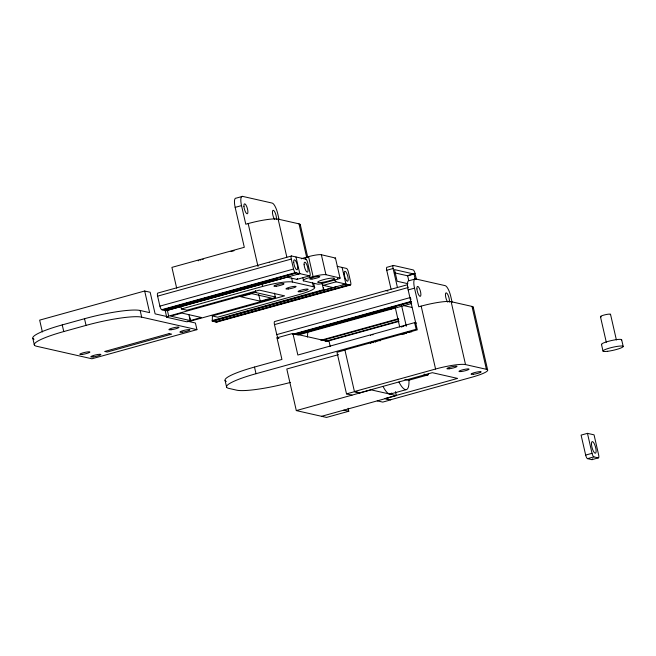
<?xml version="1.0" encoding="UTF-8"?>
<svg xmlns="http://www.w3.org/2000/svg" width="656" height="656" viewBox="0 0 656 656"><rect width="100%" height="100%" fill="white"/><g stroke="black" fill="none" stroke-linecap="round" stroke-linejoin="round"><path stroke-width="0.98" d="M321.834 283.023A3.452 1 74.5 0 0 323.342 285.36L336.069 281.834L349.254 284.852L215.611 321.924L212.265 321.128L212.429 315.569M307.451 337.061L307.738 332.059M212.134 320.579L323.506 289.681L323.621 287.681M165.615 309.976L165.14 310.239A4.108 0.607 -12.9 0 0 165.205 310.608L166.722 317.258L186.247 321.686A4.149 0.615 -12.9 0 0 187.427 321.694L188.707 321.514A3.206 0.476 -12.9 0 0 190.65 321.079L273.38 298.127A3.206 0.476 -12.9 0 0 274.921 297.603L275.397 297.34A4.108 0.607 -12.9 0 0 275.34 296.971L274.47 293.166M279.103 219.694L277.759 213.815A10.357 3.009 74.5 0 0 272.174 203.081L242.531 196.365L236.168 198.137A10.357 3.009 74.5 0 0 235.16 207.37L244.303 247.296L171.913 267.377L176.677 288.173M235.16 207.37L241.523 205.607A10.357 3.009 74.5 0 1 242.531 196.365M300.038 225.344A24.157 3.567 -12.9 0 0 298.997 223.852L278.136 219.129A24.157 3.567 -12.9 0 0 248.173 223.565L245.787 224.221L241.523 205.607M166.911 316.545L155.119 313.871L150.167 292.248L144.673 291.002L39.663 320.128L42.369 331.928M269.173 262.17L157.801 293.06A3.452 1 74.5 0 0 157.612 296.143L159.9 306.131A3.452 1 74.5 0 0 161.761 309.698L162.672 309.903L296.323 272.83L295.405 272.625L161.761 309.698M269.313 262.17L291.592 255.988L305.819 259.202A3.452 1 74.5 0 1 307.68 262.777L309.968 272.765A3.452 1 74.5 0 1 309.632 275.84L296.906 279.374L287.074 277.168M157.612 296.143L291.256 259.071A3.452 1 74.5 0 1 291.592 255.988M34.038 339.275A44.87 6.634 -12.9 0 1 62.238 324.909L84.517 318.726A44.87 6.634 -12.9 0 1 140.154 310.485L149.625 312.633L144.673 291.002M301.334 258.808A10.357 1.533 -12.9 0 1 305.36 257.513L308.55 256.627A10.357 1.533 -12.9 0 1 321.358 254.741L335.437 258.029L340.013 277.996A3.452 0.508 -12.9 0 1 337.906 279.128L321.973 283.531A3.452 0.508 -12.9 0 1 317.701 284.163L303.621 280.875L302.933 277.882M196.939 329.656L91.93 358.783L36.67 346.27A44.87 6.634 -12.9 0 1 63.763 331.559L86.043 325.384A44.87 6.634 -12.9 0 1 141.68 317.143L196.939 329.656L195.414 323.006L187.55 321.219M159.9 306.131L293.544 269.058A3.452 1 74.5 0 0 295.405 272.625M277.39 279.235L166.017 310.132L166.107 310.698L299.8 273.642L295.987 257.004M290.255 276.283L166.107 310.673L162.819 309.96L296.463 272.888L309.632 275.84M299.792 273.609L296.619 274.52M180.753 305.999L181.433 308.968L262.58 286.459A24.157 3.567 -12.9 0 1 292.535 282.023L313.404 286.746L312.486 282.752M166.731 317.258A4.108 0.607 -12.9 0 1 166.657 316.889L167.141 316.627A3.206 0.476 -12.9 0 1 168.682 316.102L251.42 293.15A3.206 0.476 -12.9 0 1 253.355 292.715L254.635 292.543A4.149 0.615 -12.9 0 1 255.815 292.551L275.34 296.971M303.621 280.875A10.357 1.533 -12.9 0 1 309.935 277.472L313.117 276.594A10.357 1.533 -12.9 0 1 325.934 274.708L340.013 277.996M190.224 320.579L201.359 317.488L181.835 313.068L170.699 316.159L190.224 320.579L188.92 314.872M260.227 301.161L271.363 298.07L251.847 293.65L240.703 296.742L260.227 301.161L258.702 294.503M416.421 279.448L415.051 273.486A3.206 0.935 74.5 0 0 414.436 271.625L414.01 270.797A4.108 1.197 74.5 0 0 413.075 269.887L393.551 265.459L387.188 267.222A4.149 1.205 74.5 0 0 386.638 267.615L386.507 268.501A3.206 0.935 74.5 0 0 386.728 270.272L391.058 289.165M386.728 270.272L393.092 268.509A3.206 0.935 74.5 0 1 392.878 266.738L393.01 265.852A4.149 1.205 74.5 0 1 393.551 265.467M336.413 286.738L212.265 321.128L345.95 284.064L342.776 284.975M350.304 285.065L349.386 284.852L215.742 321.924L216.66 322.137L350.304 285.065A3.452 1 74.5 0 0 350.64 281.99L348.361 272.01A3.452 1 74.5 0 0 346.499 268.427L337.184 266.32M408.688 275.249L415.051 273.486M394.969 272.929L407.663 275.807L414.026 274.044L415.133 278.89M452.099 302.252L450.754 296.373A10.357 3.009 74.5 0 0 445.17 285.647L415.527 278.931L409.164 280.694A10.357 3.009 74.5 0 0 408.155 289.927L417.298 329.861L344.908 349.943L354.47 391.689L359.955 392.936M386.04 290.633L274.667 321.53A3.452 1 74.5 0 0 274.479 324.613L276.766 334.593A3.452 1 74.5 0 0 278.521 338.135M407.491 284.729L386.187 290.633L387.942 291.026M274.479 324.613L408.122 287.541A3.452 1 74.5 0 1 407.999 286.934M408.155 289.927L414.518 288.164A10.357 3.009 74.5 0 1 415.527 278.931M276.766 334.593L410.41 297.521M226.287 381.431A44.87 6.634 -12.9 0 1 254.495 367.057L281.932 359.447L276.98 337.815L292.896 333.404L329.132 341.612L330.255 346.524M292.387 334.347L411.287 301.366M294.888 334.117L410.804 301.965M294.446 334.33L411.427 301.883M296.66 334.773L394.264 307.705M297.75 335.068L411.665 303.49M473.033 307.902A24.157 3.567 -12.9 0 0 471.992 306.409L451.131 301.686A24.157 3.567 -12.9 0 0 421.168 306.122L418.782 306.787L414.518 288.164M320.809 340.251L398.512 318.693M321.924 340.53L398.807 319.226M325.138 341.399L398.438 321.063M326.303 341.538L399.02 321.366M416.585 323.08L414.625 322.637L297.849 355.027L292.896 333.404M290.378 382.432A44.87 6.634 -12.9 0 1 236.611 390.156L228.928 388.418A44.87 6.634 -12.9 0 1 256.02 373.707L416.15 329.287L414.625 322.637M344.941 350.099L336.987 352.305L346.516 393.895L352.001 395.142M338.57 354.634L286.795 369L296.315 410.59L326.516 417.429L348.787 411.246L348.106 408.278M486.399 369.312L465.53 364.588A24.157 3.567 -12.9 0 0 435.576 369.025L354.429 391.534L359.923 392.772L432.312 372.69L457.568 378.414L385.179 398.495L390.664 399.742L471.812 377.233A24.157 3.567 -12.9 0 0 486.399 369.312L471.992 306.409M346.516 393.895L354.47 391.689M296.315 410.59L371.091 389.844L396.347 395.568L395.445 391.607M404.883 379.463L408.68 380.267L427.769 374.978A3.452 1 74.5 0 0 428.343 373.666M390.377 394.035L406.285 389.623M321.571 416.306L396.347 395.568M587.464 433.354L581.093 435.117L585.669 455.075A3.452 1 74.5 0 0 587.53 458.659L591.925 459.651L598.288 457.888A3.452 1 74.5 0 0 598.625 454.805L594.049 434.838L587.464 433.354L592.032 453.312A3.452 1 74.5 0 0 593.893 456.888L598.288 457.888M585.669 455.075L592.032 453.312M587.53 458.659L593.893 456.888M423.981 374.166L427.769 374.978M403.94 305.639L411.804 307.402M414.026 274.044L394.502 269.616L397.167 281.268L407.909 283.695M181.433 308.968L186.927 310.214L259.317 290.132L284.573 295.856L212.183 315.93L217.669 317.176L298.816 294.667A24.157 3.567 -12.9 0 0 313.404 286.746M276.98 337.815L278.939 338.258M385.211 398.651L390.705 399.898L382.751 402.103L377.257 400.865M343.851 410.131L348.787 411.246M323.342 285.36L333.182 287.615M391.083 308.582L391.206 309.14M291.256 259.071L293.544 269.058M274.208 280.12L274.339 280.67M621.658 339.742L623.2 346.475M610.523 314.306L616.394 339.939M600.437 316.643L606.308 342.276M601.486 344.4L603.012 351.058M473.247 307.131L487.654 370.025M451.131 301.686L465.53 364.588M421.168 306.122L435.576 369.025M407.663 275.807L408.77 280.661M393.092 268.509L397.421 287.402M401.521 305.302L406.302 326.188M395.158 307.065L399.709 326.959M342.104 267.418L345.917 284.081M321.358 254.741L325.934 274.708M321.989 283.064L323.506 289.681M320.325 290.567L320.448 291.116M308.55 256.627L313.117 276.594M300.251 224.565L307.795 257.513M313.74 283.474L314.659 287.467M298.997 223.852L306.77 257.792M305.36 257.513L305.819 259.505M309.476 275.479L309.935 277.472M278.136 219.129L286.82 257.062M291.625 278.029L292.535 282.023M248.173 223.565L258.005 266.492M261.892 283.466L262.58 286.459M255.389 290.649L255.824 292.543M254.495 367.057L256.02 373.707M225.074 380.431L226.599 387.089M189.773 317.274L190.65 321.079M167.378 310.395L168.682 316.102M140.154 310.485L141.68 317.143M84.517 318.726L86.043 325.384M62.238 324.909L63.763 331.559M32.816 338.283L34.342 344.933M335.437 258.029A3.452 0.508 -12.9 0 1 334.904 258.644M297.455 278.57A3.452 1 74.5 0 1 296.906 279.374M336.069 281.834A3.452 1 74.5 0 1 334.683 279.809M337.586 278.497A5.174 1.509 74.5 0 1 337.479 278.669M217.21 321.342A3.452 1 74.5 0 1 216.66 322.137M198.21 260.817A5.174 0.763 -12.9 0 1 198.506 260.686M200.006 260.153A5.174 0.763 -12.9 0 1 200.851 259.899M202.72 259.44A5.174 0.763 -12.9 0 1 203.229 259.333M274.708 219.539A5.174 1.509 74.5 0 1 272.445 212.093A5.174 1.509 74.5 0 1 274.741 211.888A5.174 1.509 74.5 0 1 276.373 219.383M231.027 251.592A5.174 0.763 -12.9 0 1 234.053 250.723M601.773 344.662A10.357 1.533 -12.9 0 1 611.089 340.636A10.357 1.533 -12.9 0 1 621.568 340.079M601.347 316.848A5.174 0.763 -12.9 0 1 604.824 314.839A5.174 0.763 -12.9 0 1 610.228 314.683M409.229 379.463A3.452 1 74.5 0 1 408.68 380.267M411.009 299.382A3.452 1 74.5 0 1 410.771 298.767M370.492 335.495A5.174 0.763 -12.9 0 1 370.878 335.355M372.567 334.863A5.174 0.763 -12.9 0 1 373.026 334.74M370.911 343.375A5.174 0.763 -12.9 0 1 373.658 341.637A5.174 0.763 -12.9 0 1 380.291 340.776M401.308 327.065A5.174 0.763 -12.9 0 1 403.948 326.155M405.826 325.688A5.174 0.763 -12.9 0 1 406.326 325.581M402.079 334.273A5.174 0.763 -12.9 0 1 406.179 332.617A5.174 0.763 -12.9 0 1 411.73 331.829M373.002 342.711A5.174 0.763 -12.9 0 1 373.42 342.588M375.224 342.112A5.174 0.763 -12.9 0 1 375.716 342.006M447.704 302.096A5.174 1.509 74.5 0 1 445.44 294.528A5.174 1.509 74.5 0 1 447.868 294.708A5.174 1.509 74.5 0 1 449.303 302.219M403.661 334.289A5.174 0.763 -12.9 0 1 404.416 334.019M406.105 333.519A5.174 0.763 -12.9 0 1 406.564 333.404M592.475 458.847A3.452 1 74.5 0 1 591.925 459.651M391.755 393.026A21.574 6.273 74.5 0 1 383.022 386.409M408.942 380.168A21.574 6.273 74.5 0 1 398.938 381.997M169.174 333.584L104.706 351.468L107.182 352.026L171.651 334.142L169.174 333.584M82.131 354.437A5.174 0.763 -12.9 0 0 89.888 352.075A5.174 0.763 -12.9 0 0 82.517 352.994A5.174 0.763 -12.9 0 0 82.131 354.437M171.224 329.722A5.174 0.763 -12.9 0 0 178.99 327.36A5.174 0.763 -12.9 0 0 171.618 328.279A5.174 0.763 -12.9 0 0 171.224 329.722M93.111 356.93A5.174 0.763 -12.9 0 0 100.868 354.568A5.174 0.763 -12.9 0 0 93.496 355.486A5.174 0.763 -12.9 0 0 93.111 356.93M182.204 332.215A5.174 0.763 -12.9 0 0 189.969 329.853A5.174 0.763 -12.9 0 0 182.598 330.772A5.174 0.763 -12.9 0 0 182.204 332.215M312.043 279.062A5.174 0.763 -12.9 0 0 319.816 276.701A5.174 0.763 -12.9 0 0 312.469 277.611A5.174 0.763 -12.9 0 0 312.043 279.062M321.465 282.457A8.626 1.279 -12.9 0 0 334.437 278.521A8.626 1.279 -12.9 0 0 322.186 280.038A8.626 1.279 -12.9 0 0 321.465 282.457M304.105 264.721A5.174 1.509 74.5 0 0 307.369 272.158A5.174 1.509 74.5 0 0 306.77 264.581A5.174 1.509 74.5 0 0 304.105 264.721M293.716 262.367A5.174 1.509 74.5 0 0 296.979 269.805A5.174 1.509 74.5 0 0 296.381 262.228A5.174 1.509 74.5 0 0 293.716 262.367M344.228 273.806A5.174 1.509 74.5 0 0 347.491 281.244A5.174 1.509 74.5 0 0 346.893 273.675A5.174 1.509 74.5 0 0 344.228 273.806M243.925 206.378A5.174 1.509 74.5 0 0 247.189 213.815A5.174 1.509 74.5 0 0 246.59 206.238A5.174 1.509 74.5 0 0 243.925 206.378M300.399 291.699A5.174 0.763 -12.9 0 0 308.164 289.337A5.174 0.763 -12.9 0 0 300.792 290.255A5.174 0.763 -12.9 0 0 300.399 291.699M288.32 288.968A5.174 0.763 -12.9 0 0 296.086 286.606A5.174 0.763 -12.9 0 0 288.714 287.517A5.174 0.763 -12.9 0 0 288.32 288.968M276.242 286.229A5.174 0.763 -12.9 0 0 284.007 283.868A5.174 0.763 -12.9 0 0 276.635 284.786A5.174 0.763 -12.9 0 0 276.242 286.229M607.669 351.288A10.357 1.533 -12.9 0 0 623.192 346.557A10.357 1.533 -12.9 0 0 608.448 348.393A10.357 1.533 -12.9 0 0 607.669 351.288M416.921 288.935A5.174 1.509 74.5 0 0 420.184 296.373A5.174 1.509 74.5 0 0 419.586 288.804A5.174 1.509 74.5 0 0 416.921 288.935M473.394 374.264A5.174 0.763 -12.9 0 0 481.16 371.903A5.174 0.763 -12.9 0 0 473.788 372.821A5.174 0.763 -12.9 0 0 473.394 374.264M461.316 371.526A5.174 0.763 -12.9 0 0 469.073 369.164A5.174 0.763 -12.9 0 0 461.709 370.082A5.174 0.763 -12.9 0 0 461.316 371.526M449.237 368.787A5.174 0.763 -12.9 0 0 456.994 366.425A5.174 0.763 -12.9 0 0 449.631 367.344A5.174 0.763 -12.9 0 0 449.237 368.787M591.499 444.563A6.043 1.755 74.5 0 0 595.304 453.247A6.043 1.755 74.5 0 0 594.607 444.407A6.043 1.755 74.5 0 0 591.499 444.563"/></g></svg>
